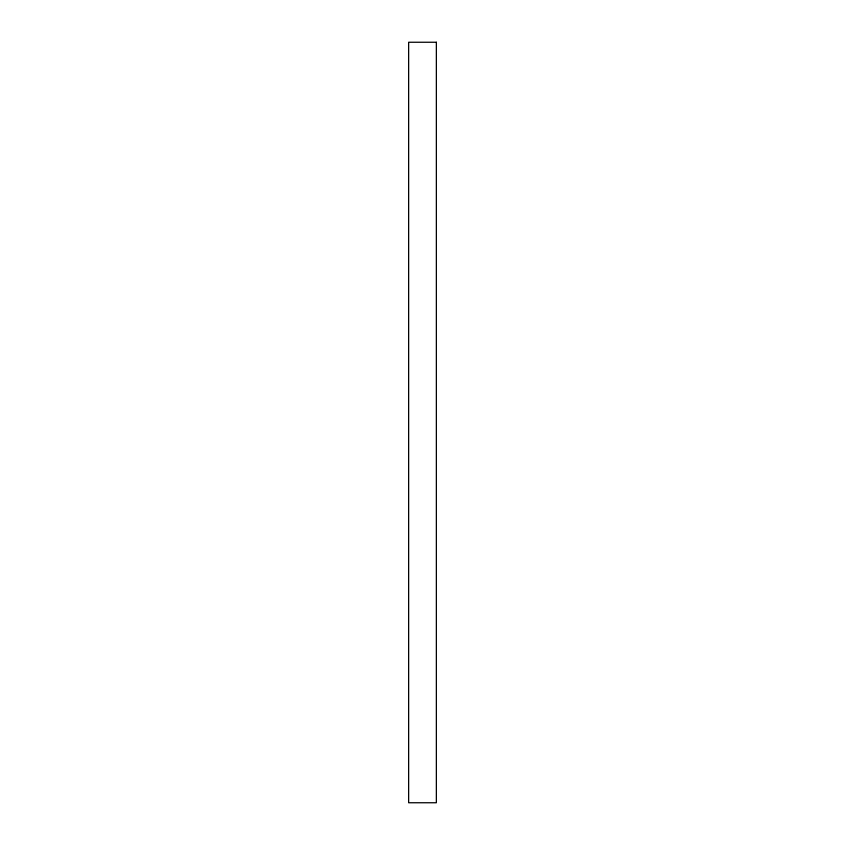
<?xml version="1.0" encoding="UTF-8"?>
<svg xmlns="http://www.w3.org/2000/svg" width="845" height="845" viewBox="0 0 845 845"><rect width="100%" height="100%" fill="white"/><g stroke="black" fill="none" stroke-linecap="round" stroke-linejoin="round"><path stroke-width="1.27" d="M436.358 42.25L408.642 42.25L408.642 802.75L436.358 802.75L436.358 42.25"/></g></svg>
